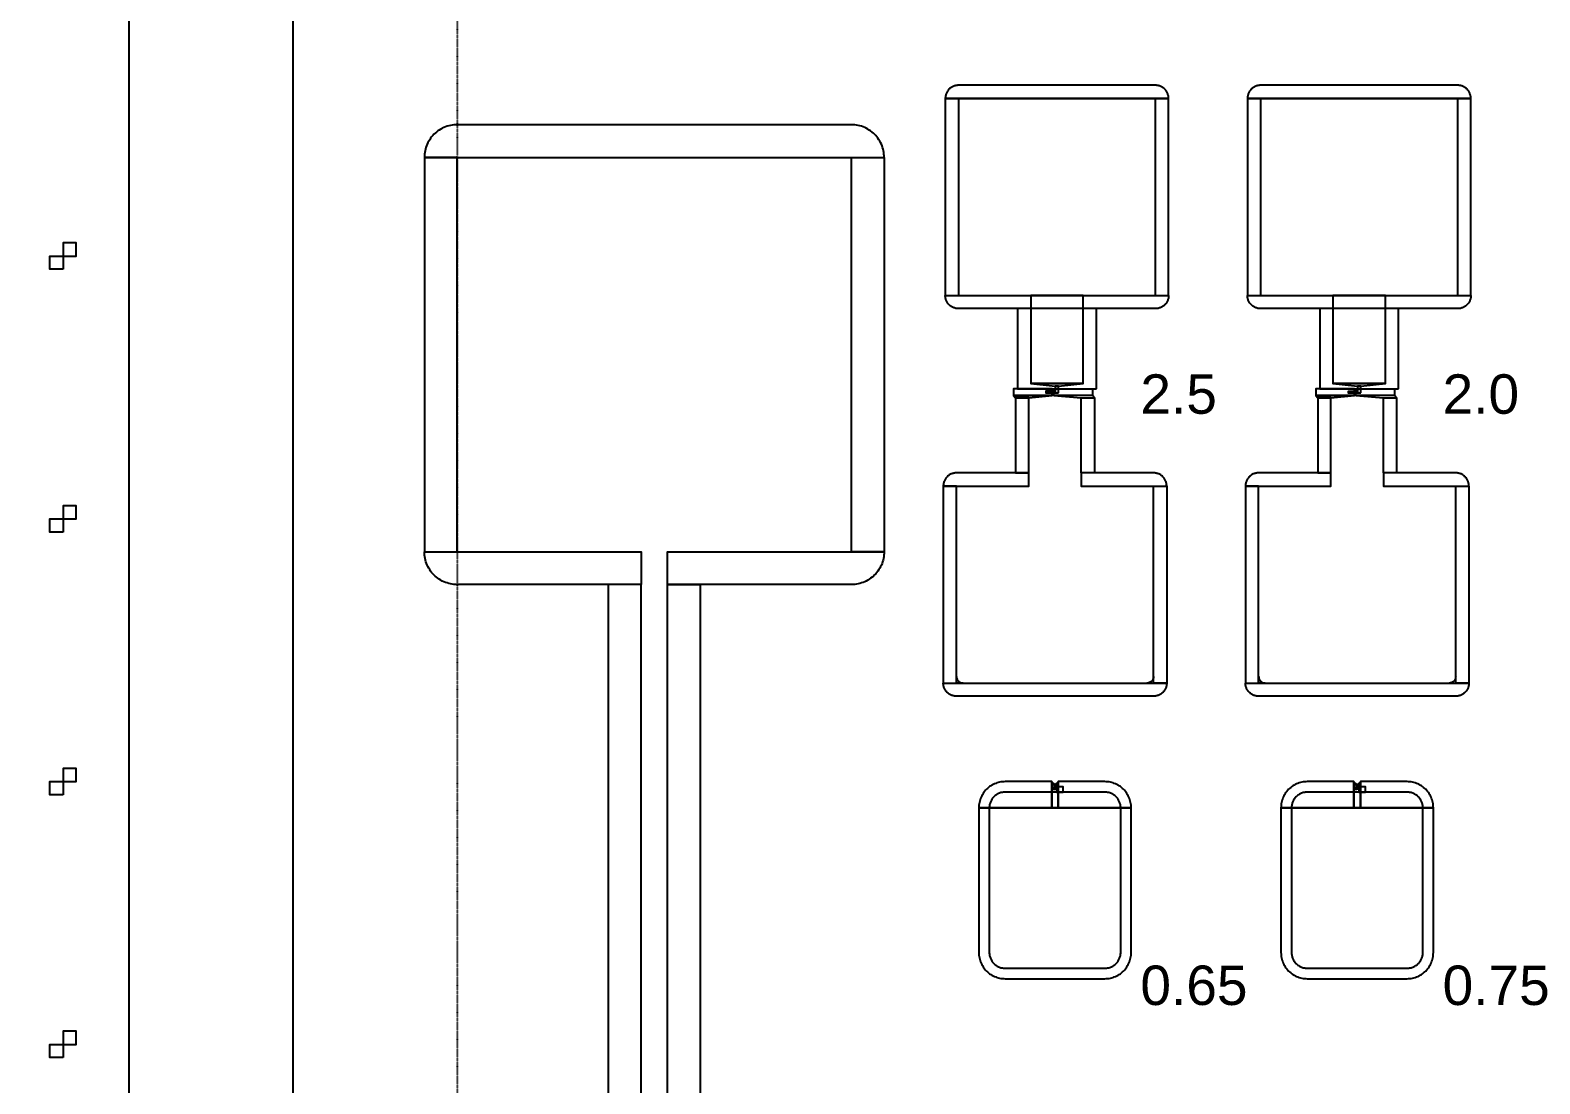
# Model space of a CAD drawing. Extents: x -50000 to 50000, y -50000 to 50000.
# Drawn here: x -36050 to -33752, y -18060 to -16456 of the extents above; entities that cross this region are included whole.
import ezdxf

# ---------------------------------------------------------------- set-up
doc = ezdxf.new("R2010")
doc.units = 0
doc.linetypes.add('DOT', pattern=[0.2, 0, -0.2])
doc.layers.get('0').update_dxf_attribs({"linetype": 'CONTINUOUS'})
for name, color, linetype in [('BASEMETAL', 4, 'CONTINUOUS'), ('FRAME', 8, 'CONTINUOUS'), ('MARKERS', 2, 'CONTINUOUS'), ('SECONDLAYER', 6, 'CONTINUOUS'), ('XOR', 1, 'CONTINUOUS')]:
    doc.layers.add(name, color=color, linetype=linetype)
doc.styles.get("Standard").update_dxf_attribs({"font": 'arial.ttf'})

# ---------------------------------------------------------------- blocks, each defined once
blk = doc.blocks.new('DICINGBORDER')
for points in [[(0, 4800), (20, 4800), (20, 4820), (0, 4820)], [(7200, 4780), (7180, 4780), (7180, 4800), (7200, 4800)], [(0, 4400), (20, 4400), (20, 4420), (0, 4420)], [(7200, 4380), (7180, 4380), (7180, 4400), (7200, 4400)], [(0, 4000), (20, 4000), (20, 4020), (0, 4020)], [(7200, 3980), (7180, 3980), (7180, 4000), (7200, 4000)], [(0, 3600), (20, 3600), (20, 3620), (0, 3620)], [(7200, 3580), (7180, 3580), (7180, 3600), (7200, 3600)]]:
    blk.add_lwpolyline(points, close=True)
blk = doc.blocks.new('CHIP_JARRAY')
for points in [[(1413, 4940), (1583, 4940), (1583, 4940), (1583, 4941), (1582.9, 4942.1), (1582.8, 4943.1), (1582.6, 4944.2), (1582.3, 4945.2), (1582, 4946.2), (1581.7, 4947.2), (1581.3, 4948.1), (1580.8, 4949.1), (1580.3, 4950), (1579.8, 4950.9), (1579.2, 4951.8), (1578.5, 4952.6), (1577.9, 4953.4), (1577.1, 4954.1), (1576.4, 4954.9), (1575.6, 4955.5), (1574.8, 4956.2), (1573.9, 4956.8), (1573, 4957.3), (1572.1, 4957.8), (1571.1, 4958.3), (1570.2, 4958.7), (1569.2, 4959), (1568.2, 4959.3), (1567.2, 4959.6), (1566.1, 4959.8), (1565.1, 4959.9), (1564, 4960), (1563, 4960), (1263, 4960), (1262, 4960), (1260.9, 4959.9), (1259.9, 4959.8), (1258.8, 4959.6), (1257.8, 4959.3), (1256.8, 4959), (1255.8, 4958.7), (1254.9, 4958.3), (1253.9, 4957.8), (1253, 4957.3), (1252.1, 4956.8), (1251.2, 4956.2), (1250.4, 4955.5), (1249.6, 4954.9), (1248.9, 4954.1), (1248.1, 4953.4), (1247.5, 4952.6), (1246.8, 4951.8), (1246.2, 4950.9), (1245.7, 4950), (1245.2, 4949.1), (1244.7, 4948.1), (1244.3, 4947.2), (1244, 4946.2), (1243.7, 4945.2), (1243.4, 4944.2), (1243.2, 4943.1), (1243.1, 4942.1), (1243, 4941), (1243, 4940), (1243, 4940)], [(1873, 4940), (2043, 4940), (2043, 4940), (2043, 4941), (2042.9, 4942.1), (2042.8, 4943.1), (2042.6, 4944.2), (2042.3, 4945.2), (2042, 4946.2), (2041.7, 4947.2), (2041.3, 4948.1), (2040.8, 4949.1), (2040.3, 4950), (2039.8, 4950.9), (2039.2, 4951.8), (2038.5, 4952.6), (2037.9, 4953.4), (2037.1, 4954.1), (2036.4, 4954.9), (2035.6, 4955.5), (2034.8, 4956.2), (2033.9, 4956.8), (2033, 4957.3), (2032.1, 4957.8), (2031.1, 4958.3), (2030.2, 4958.7), (2029.2, 4959), (2028.2, 4959.3), (2027.2, 4959.6), (2026.1, 4959.8), (2025.1, 4959.9), (2024, 4960), (2023, 4960), (1723, 4960), (1722, 4960), (1720.9, 4959.9), (1719.9, 4959.8), (1718.8, 4959.6), (1717.8, 4959.3), (1716.8, 4959), (1715.8, 4958.7), (1714.9, 4958.3), (1713.9, 4957.8), (1713, 4957.3), (1712.1, 4956.8), (1711.2, 4956.2), (1710.4, 4955.5), (1709.6, 4954.9), (1708.9, 4954.1), (1708.1, 4953.4), (1707.5, 4952.6), (1706.8, 4951.8), (1706.2, 4950.9), (1705.7, 4950), (1705.2, 4949.1), (1704.7, 4948.1), (1704.3, 4947.2), (1704, 4946.2), (1703.7, 4945.2), (1703.4, 4944.2), (1703.2, 4943.1), (1703.1, 4942.1), (1703, 4941), (1703, 4940), (1703, 4940)], [(1583, 4640), (1583, 4940), (1243, 4940), (1243, 4640)], [(2043, 4640), (2043, 4940), (1703, 4940), (1703, 4640)], [(800, 4850), (1150, 4850), (1150, 4850), (1149.9, 4852.6), (1149.7, 4855.2), (1149.4, 4857.8), (1148.9, 4860.4), (1148.3, 4862.9), (1147.6, 4865.5), (1146.7, 4867.9), (1145.7, 4870.3), (1144.6, 4872.7), (1143.3, 4875), (1141.9, 4877.2), (1140.5, 4879.4), (1138.9, 4881.5), (1137.2, 4883.5), (1135.4, 4885.4), (1133.5, 4887.2), (1131.5, 4888.9), (1129.4, 4890.5), (1127.2, 4891.9), (1125, 4893.3), (1122.7, 4894.6), (1120.3, 4895.7), (1117.9, 4896.7), (1115.5, 4897.6), (1112.9, 4898.3), (1110.4, 4898.9), (1107.8, 4899.4), (1105.2, 4899.7), (1102.6, 4899.9), (1100, 4900), (500, 4900), (497.4, 4899.9), (494.8, 4899.7), (492.2, 4899.4), (489.6, 4898.9), (487.1, 4898.3), (484.5, 4897.6), (482.1, 4896.7), (479.7, 4895.7), (477.3, 4894.6), (475, 4893.3), (472.8, 4891.9), (470.6, 4890.5), (468.5, 4888.9), (466.5, 4887.2), (464.6, 4885.4), (462.8, 4883.5), (461.1, 4881.5), (459.5, 4879.4), (458.1, 4877.2), (456.7, 4875), (455.4, 4872.7), (454.3, 4870.3), (453.3, 4867.9), (452.4, 4865.5), (451.7, 4862.9), (451.1, 4860.4), (450.6, 4857.8), (450.3, 4855.2), (450.1, 4852.6), (450, 4850), (450, 4850)], [(500, 4250), (500, 4850), (450, 4850), (450, 4250)], [(1100, 4250), (1100, 4850), (1150, 4850), (1150, 4250)], [(1413, 4640), (1583, 4640), (1583, 4640), (1583, 4639), (1582.9, 4637.9), (1582.8, 4636.9), (1582.6, 4635.8), (1582.3, 4634.8), (1582, 4633.8), (1581.7, 4632.8), (1581.3, 4631.9), (1580.8, 4630.9), (1580.3, 4630), (1579.8, 4629.1), (1579.2, 4628.2), (1578.5, 4627.4), (1577.9, 4626.6), (1577.1, 4625.9), (1576.4, 4625.1), (1575.6, 4624.5), (1574.8, 4623.8), (1573.9, 4623.2), (1573, 4622.7), (1572.1, 4622.2), (1571.1, 4621.7), (1570.2, 4621.3), (1569.2, 4621), (1568.2, 4620.7), (1567.2, 4620.4), (1566.1, 4620.2), (1565.1, 4620.1), (1564, 4620), (1563, 4620), (1263, 4620), (1262, 4620), (1260.9, 4620.1), (1259.9, 4620.2), (1258.8, 4620.4), (1257.8, 4620.7), (1256.8, 4621), (1255.8, 4621.3), (1254.9, 4621.7), (1253.9, 4622.2), (1253, 4622.7), (1252.1, 4623.2), (1251.2, 4623.8), (1250.4, 4624.5), (1249.6, 4625.1), (1248.9, 4625.9), (1248.1, 4626.6), (1247.5, 4627.4), (1246.8, 4628.2), (1246.2, 4629.1), (1245.7, 4630), (1245.2, 4630.9), (1244.7, 4631.9), (1244.3, 4632.8), (1244, 4633.8), (1243.7, 4634.8), (1243.4, 4635.8), (1243.2, 4636.9), (1243.1, 4637.9), (1243, 4639), (1243, 4640), (1243, 4640)], [(1473, 4498), (1473, 4620), (1353, 4620), (1353, 4498)], [(1873, 4640), (2043, 4640), (2043, 4640), (2043, 4639), (2042.9, 4637.9), (2042.8, 4636.9), (2042.6, 4635.8), (2042.3, 4634.8), (2042, 4633.8), (2041.7, 4632.8), (2041.3, 4631.9), (2040.8, 4630.9), (2040.3, 4630), (2039.8, 4629.1), (2039.2, 4628.2), (2038.5, 4627.4), (2037.9, 4626.6), (2037.1, 4625.9), (2036.4, 4625.1), (2035.6, 4624.5), (2034.8, 4623.8), (2033.9, 4623.2), (2033, 4622.7), (2032.1, 4622.2), (2031.1, 4621.7), (2030.2, 4621.3), (2029.2, 4621), (2028.2, 4620.7), (2027.2, 4620.4), (2026.1, 4620.2), (2025.1, 4620.1), (2024, 4620), (2023, 4620), (1723, 4620), (1722, 4620), (1720.9, 4620.1), (1719.9, 4620.2), (1718.8, 4620.4), (1717.8, 4620.7), (1716.8, 4621), (1715.8, 4621.3), (1714.9, 4621.7), (1713.9, 4622.2), (1713, 4622.7), (1712.1, 4623.2), (1711.2, 4623.8), (1710.4, 4624.5), (1709.6, 4625.1), (1708.9, 4625.9), (1708.1, 4626.6), (1707.5, 4627.4), (1706.8, 4628.2), (1706.2, 4629.1), (1705.7, 4630), (1705.2, 4630.9), (1704.7, 4631.9), (1704.3, 4632.8), (1704, 4633.8), (1703.7, 4634.8), (1703.4, 4635.8), (1703.2, 4636.9), (1703.1, 4637.9), (1703, 4639), (1703, 4640), (1703, 4640)], [(1933, 4498), (1933, 4620), (1813, 4620), (1813, 4498)], [(1405.8, 4488), (1405.8, 4498), (1347, 4498), (1347, 4488)], [(1370, 4484), (1405.8, 4488), (1347, 4488), (1350, 4484)], [(1370, 4370), (1370, 4484), (1350, 4484), (1350, 4370)], [(1408.2, 4488), (1408.2, 4498), (1467, 4498), (1467, 4488)], [(1470, 4484), (1467, 4488), (1408.2, 4488), (1450, 4484)], [(1450, 4370), (1450, 4484), (1470, 4484), (1470, 4370)], [(1866, 4488), (1866, 4498), (1807, 4498), (1807, 4488)], [(1830, 4484), (1866, 4488), (1807, 4488), (1810, 4484)], [(1830, 4370), (1830, 4484), (1810, 4484), (1810, 4370)], [(1868, 4488), (1868, 4498), (1927, 4498), (1927, 4488)], [(1930, 4484), (1927, 4488), (1868, 4488), (1910, 4484)], [(1910, 4370), (1910, 4484), (1930, 4484), (1930, 4370)], [(1305, 4350), (1370, 4350), (1370, 4370), (1260, 4370), (1259, 4370), (1257.9, 4369.9), (1256.9, 4369.8), (1255.8, 4369.6), (1254.8, 4369.3), (1253.8, 4369), (1252.8, 4368.7), (1251.9, 4368.3), (1250.9, 4367.8), (1250, 4367.3), (1249.1, 4366.8), (1248.2, 4366.2), (1247.4, 4365.5), (1246.6, 4364.9), (1245.9, 4364.1), (1245.1, 4363.4), (1244.5, 4362.6), (1243.8, 4361.8), (1243.2, 4360.9), (1242.7, 4360), (1242.2, 4359.1), (1241.7, 4358.1), (1241.3, 4357.2), (1241, 4356.2), (1240.7, 4355.2), (1240.4, 4354.2), (1240.2, 4353.1), (1240.1, 4352.1), (1240, 4351), (1240, 4350), (1240, 4350)], [(1515, 4350), (1580, 4350), (1580, 4350), (1580, 4351), (1579.9, 4352.1), (1579.8, 4353.1), (1579.6, 4354.2), (1579.3, 4355.2), (1579, 4356.2), (1578.7, 4357.2), (1578.3, 4358.1), (1577.8, 4359.1), (1577.3, 4360), (1576.8, 4360.9), (1576.2, 4361.8), (1575.5, 4362.6), (1574.9, 4363.4), (1574.1, 4364.1), (1573.4, 4364.9), (1572.6, 4365.5), (1571.8, 4366.2), (1570.9, 4366.8), (1570, 4367.3), (1569.1, 4367.8), (1568.1, 4368.3), (1567.2, 4368.7), (1566.2, 4369), (1565.2, 4369.3), (1564.2, 4369.6), (1563.1, 4369.8), (1562.1, 4369.9), (1561, 4370), (1560, 4370), (1450, 4370), (1450, 4350)], [(1765, 4350), (1830, 4350), (1830, 4370), (1720, 4370), (1719, 4370), (1717.9, 4369.9), (1716.9, 4369.8), (1715.8, 4369.6), (1714.8, 4369.3), (1713.8, 4369), (1712.8, 4368.7), (1711.9, 4368.3), (1710.9, 4367.8), (1710, 4367.3), (1709.1, 4366.8), (1708.2, 4366.2), (1707.4, 4365.5), (1706.6, 4364.9), (1705.9, 4364.1), (1705.1, 4363.4), (1704.5, 4362.6), (1703.8, 4361.8), (1703.2, 4360.9), (1702.7, 4360), (1702.2, 4359.1), (1701.7, 4358.1), (1701.3, 4357.2), (1701, 4356.2), (1700.7, 4355.2), (1700.4, 4354.2), (1700.2, 4353.1), (1700.1, 4352.1), (1700, 4351), (1700, 4350), (1700, 4350)], [(1975, 4350), (2040, 4350), (2040, 4350), (2040, 4351), (2039.9, 4352.1), (2039.8, 4353.1), (2039.6, 4354.2), (2039.3, 4355.2), (2039, 4356.2), (2038.7, 4357.2), (2038.3, 4358.1), (2037.8, 4359.1), (2037.3, 4360), (2036.8, 4360.9), (2036.2, 4361.8), (2035.5, 4362.6), (2034.9, 4363.4), (2034.1, 4364.1), (2033.4, 4364.9), (2032.6, 4365.5), (2031.8, 4366.2), (2030.9, 4366.8), (2030, 4367.3), (2029.1, 4367.8), (2028.1, 4368.3), (2027.2, 4368.7), (2026.2, 4369), (2025.2, 4369.3), (2024.2, 4369.6), (2023.1, 4369.8), (2022.1, 4369.9), (2021, 4370), (2020, 4370), (1910, 4370), (1910, 4350)], [(1260, 4050), (1260, 4350), (1240, 4350), (1240, 4050)], [(1560, 4050), (1560, 4350), (1580, 4350), (1580, 4050)], [(1720, 4050), (1720, 4350), (1700, 4350), (1700, 4050)], [(2020, 4050), (2020, 4350), (2040, 4350), (2040, 4050)], [(615, 4250), (780, 4250), (780, 4200), (500, 4200), (497.4, 4200.1), (494.8, 4200.3), (492.2, 4200.6), (489.6, 4201.1), (487.1, 4201.7), (484.5, 4202.4), (482.1, 4203.3), (479.7, 4204.3), (477.3, 4205.4), (475, 4206.7), (472.8, 4208.1), (470.6, 4209.5), (468.5, 4211.1), (466.5, 4212.8), (464.6, 4214.6), (462.8, 4216.5), (461.1, 4218.5), (459.5, 4220.6), (458.1, 4222.8), (456.7, 4225), (455.4, 4227.3), (454.3, 4229.7), (453.3, 4232.1), (452.4, 4234.5), (451.7, 4237.1), (451.1, 4239.6), (450.6, 4242.2), (450.3, 4244.8), (450.1, 4247.4), (450, 4250), (450, 4250)], [(985, 4250), (1150, 4250), (1150, 4250), (1149.9, 4247.4), (1149.7, 4244.8), (1149.4, 4242.2), (1148.9, 4239.6), (1148.3, 4237.1), (1147.6, 4234.5), (1146.7, 4232.1), (1145.7, 4229.7), (1144.6, 4227.3), (1143.3, 4225), (1141.9, 4222.8), (1140.5, 4220.6), (1138.9, 4218.5), (1137.2, 4216.5), (1135.4, 4214.6), (1133.5, 4212.8), (1131.5, 4211.1), (1129.4, 4209.5), (1127.2, 4208.1), (1125, 4206.7), (1122.7, 4205.4), (1120.3, 4204.3), (1117.9, 4203.3), (1115.5, 4202.4), (1112.9, 4201.7), (1110.4, 4201.1), (1107.8, 4200.6), (1105.2, 4200.3), (1102.6, 4200.1), (1100, 4200), (820, 4200), (820, 4250)], [(780, 2800), (780, 4200), (730, 4200), (730, 2800)], [(820, 2800), (820, 4200), (870, 4200), (870, 2800)], [(1410, 4050), (1580, 4050), (1580, 4050), (1580, 4049), (1579.9, 4047.9), (1579.8, 4046.9), (1579.6, 4045.8), (1579.3, 4044.8), (1579, 4043.8), (1578.7, 4042.8), (1578.3, 4041.9), (1577.8, 4040.9), (1577.3, 4040), (1576.8, 4039.1), (1576.2, 4038.2), (1575.5, 4037.4), (1574.9, 4036.6), (1574.1, 4035.9), (1573.4, 4035.1), (1572.6, 4034.5), (1571.8, 4033.8), (1570.9, 4033.2), (1570, 4032.7), (1569.1, 4032.2), (1568.1, 4031.7), (1567.2, 4031.3), (1566.2, 4031), (1565.2, 4030.7), (1564.2, 4030.4), (1563.1, 4030.2), (1562.1, 4030.1), (1561, 4030), (1560, 4030), (1260, 4030), (1259, 4030), (1257.9, 4030.1), (1256.9, 4030.2), (1255.8, 4030.4), (1254.8, 4030.7), (1253.8, 4031), (1252.8, 4031.3), (1251.9, 4031.7), (1250.9, 4032.2), (1250, 4032.7), (1249.1, 4033.2), (1248.2, 4033.8), (1247.4, 4034.5), (1246.6, 4035.1), (1245.9, 4035.9), (1245.1, 4036.6), (1244.5, 4037.4), (1243.8, 4038.2), (1243.2, 4039.1), (1242.7, 4040), (1242.2, 4040.9), (1241.7, 4041.9), (1241.3, 4042.8), (1241, 4043.8), (1240.7, 4044.8), (1240.4, 4045.8), (1240.2, 4046.9), (1240.1, 4047.9), (1240, 4049), (1240, 4050), (1240, 4050)], [(1260, 4050), (1260, 4060), (1260.1, 4059), (1260.2, 4057.9), (1260.5, 4056.9), (1260.9, 4055.9), (1261.3, 4055), (1261.9, 4054.1), (1262.6, 4053.3), (1263.3, 4052.6), (1264.1, 4051.9), (1265, 4051.3), (1265.9, 4050.9), (1266.9, 4050.5), (1267.9, 4050.2), (1269, 4050.1), (1270, 4050)], [(1560, 4050), (1560, 4060), (1559.9, 4059), (1559.8, 4057.9), (1559.5, 4056.9), (1559.1, 4055.9), (1558.7, 4055), (1558.1, 4054.1), (1557.4, 4053.3), (1556.7, 4052.6), (1555.9, 4051.9), (1555, 4051.3), (1554.1, 4050.9), (1553.1, 4050.5), (1552.1, 4050.2), (1551, 4050.1), (1550, 4050)], [(1870, 4050), (2040, 4050), (2040, 4050), (2040, 4049), (2039.9, 4047.9), (2039.8, 4046.9), (2039.6, 4045.8), (2039.3, 4044.8), (2039, 4043.8), (2038.7, 4042.8), (2038.3, 4041.9), (2037.8, 4040.9), (2037.3, 4040), (2036.8, 4039.1), (2036.2, 4038.2), (2035.5, 4037.4), (2034.9, 4036.6), (2034.1, 4035.9), (2033.4, 4035.1), (2032.6, 4034.5), (2031.8, 4033.8), (2030.9, 4033.2), (2030, 4032.7), (2029.1, 4032.2), (2028.1, 4031.7), (2027.2, 4031.3), (2026.2, 4031), (2025.2, 4030.7), (2024.2, 4030.4), (2023.1, 4030.2), (2022.1, 4030.1), (2021, 4030), (2020, 4030), (1720, 4030), (1719, 4030), (1717.9, 4030.1), (1716.9, 4030.2), (1715.8, 4030.4), (1714.8, 4030.7), (1713.8, 4031), (1712.8, 4031.3), (1711.9, 4031.7), (1710.9, 4032.2), (1710, 4032.7), (1709.1, 4033.2), (1708.2, 4033.8), (1707.4, 4034.5), (1706.6, 4035.1), (1705.9, 4035.9), (1705.1, 4036.6), (1704.5, 4037.4), (1703.8, 4038.2), (1703.2, 4039.1), (1702.7, 4040), (1702.2, 4040.9), (1701.7, 4041.9), (1701.3, 4042.8), (1701, 4043.8), (1700.7, 4044.8), (1700.4, 4045.8), (1700.2, 4046.9), (1700.1, 4047.9), (1700, 4049), (1700, 4050), (1700, 4050)], [(1720, 4050), (1720, 4060), (1720.1, 4059), (1720.2, 4057.9), (1720.5, 4056.9), (1720.9, 4055.9), (1721.3, 4055), (1721.9, 4054.1), (1722.6, 4053.3), (1723.3, 4052.6), (1724.1, 4051.9), (1725, 4051.3), (1725.9, 4050.9), (1726.9, 4050.5), (1727.9, 4050.2), (1729, 4050.1), (1730, 4050)], [(2020, 4050), (2020, 4060), (2019.9, 4059), (2019.8, 4057.9), (2019.5, 4056.9), (2019.1, 4055.9), (2018.7, 4055), (2018.1, 4054.1), (2017.4, 4053.3), (2016.7, 4052.6), (2015.9, 4051.9), (2015, 4051.3), (2014.1, 4050.9), (2013.1, 4050.5), (2012.1, 4050.2), (2011, 4050.1), (2010, 4050)], [(1349.5, 3860), (1405, 3860), (1405, 3900), (1334, 3900), (1331.9, 3899.9), (1329.8, 3899.8), (1327.7, 3899.5), (1325.7, 3899.1), (1323.6, 3898.6), (1321.6, 3898), (1319.7, 3897.3), (1317.7, 3896.5), (1315.8, 3895.6), (1314, 3894.6), (1312.2, 3893.5), (1310.5, 3892.4), (1308.8, 3891.1), (1307.2, 3889.7), (1305.7, 3888.3), (1304.3, 3886.8), (1302.9, 3885.2), (1301.6, 3883.5), (1300.5, 3881.8), (1299.4, 3880), (1298.4, 3878.2), (1297.5, 3876.3), (1296.7, 3874.3), (1296, 3872.4), (1295.4, 3870.4), (1294.9, 3868.3), (1294.5, 3866.3), (1294.2, 3864.2), (1294.1, 3862.1), (1294, 3860), (1294, 3860)], [(1409.7, 3895.5), (1405, 3899.5), (1405, 3899.5), (1405, 3895.5)], [(1409.7, 3888.5), (1409.7, 3895.5), (1405, 3895.5), (1405, 3888.5)], [(1415, 3860), (1415, 3888.5), (1405, 3888.5), (1405, 3860)], [(1415, 3895.5), (1415, 3899.5), (1415, 3899.5), (1410.3, 3895.5)], [(1410.3, 3888.5), (1410.3, 3895.5), (1415, 3895.5), (1415, 3888.5)], [(1470.5, 3860), (1526, 3860), (1526, 3860), (1525.9, 3862.1), (1525.8, 3864.2), (1525.5, 3866.3), (1525.1, 3868.3), (1524.6, 3870.4), (1524, 3872.4), (1523.3, 3874.3), (1522.5, 3876.3), (1521.6, 3878.2), (1520.6, 3880), (1519.5, 3881.8), (1518.4, 3883.5), (1517.1, 3885.2), (1515.7, 3886.8), (1514.3, 3888.3), (1512.8, 3889.7), (1511.2, 3891.1), (1509.5, 3892.4), (1507.8, 3893.5), (1506, 3894.6), (1504.2, 3895.6), (1502.3, 3896.5), (1500.3, 3897.3), (1498.4, 3898), (1496.4, 3898.6), (1494.3, 3899.1), (1492.3, 3899.5), (1490.2, 3899.8), (1488.1, 3899.9), (1486, 3900), (1415, 3900), (1415, 3860)], [(1809.5, 3860), (1865, 3860), (1865, 3900), (1794, 3900), (1791.9, 3899.9), (1789.8, 3899.8), (1787.7, 3899.5), (1785.7, 3899.1), (1783.6, 3898.6), (1781.6, 3898), (1779.7, 3897.3), (1777.7, 3896.5), (1775.8, 3895.6), (1774, 3894.6), (1772.2, 3893.5), (1770.5, 3892.4), (1768.8, 3891.1), (1767.2, 3889.7), (1765.7, 3888.3), (1764.3, 3886.8), (1762.9, 3885.2), (1761.6, 3883.5), (1760.5, 3881.8), (1759.4, 3880), (1758.4, 3878.2), (1757.5, 3876.3), (1756.7, 3874.3), (1756, 3872.4), (1755.4, 3870.4), (1754.9, 3868.3), (1754.5, 3866.3), (1754.2, 3864.2), (1754.1, 3862.1), (1754, 3860), (1754, 3860)], [(1869.6, 3895.5), (1865, 3899.5), (1865, 3899.5), (1865, 3895.5)], [(1869.6, 3888.5), (1869.6, 3895.5), (1865, 3895.5), (1865, 3888.5)], [(1875, 3860), (1875, 3888.5), (1865, 3888.5), (1865, 3860)], [(1875, 3895.5), (1875, 3899.5), (1875, 3899.5), (1870.4, 3895.5)], [(1870.4, 3888.5), (1870.4, 3895.5), (1875, 3895.5), (1875, 3888.5)], [(1930.5, 3860), (1986, 3860), (1986, 3860), (1985.9, 3862.1), (1985.8, 3864.2), (1985.5, 3866.3), (1985.1, 3868.3), (1984.6, 3870.4), (1984, 3872.4), (1983.3, 3874.3), (1982.5, 3876.3), (1981.6, 3878.2), (1980.6, 3880), (1979.5, 3881.8), (1978.4, 3883.5), (1977.1, 3885.2), (1975.7, 3886.8), (1974.3, 3888.3), (1972.8, 3889.7), (1971.2, 3891.1), (1969.5, 3892.4), (1967.8, 3893.5), (1966, 3894.6), (1964.2, 3895.6), (1962.3, 3896.5), (1960.3, 3897.3), (1958.4, 3898), (1956.4, 3898.6), (1954.3, 3899.1), (1952.3, 3899.5), (1950.2, 3899.8), (1948.1, 3899.9), (1946, 3900), (1875, 3900), (1875, 3860)], [(1410, 3600), (1486, 3600), (1488.1, 3600.1), (1490.2, 3600.2), (1492.3, 3600.5), (1494.3, 3600.9), (1496.4, 3601.4), (1498.4, 3602), (1500.3, 3602.7), (1502.3, 3603.5), (1504.2, 3604.4), (1506, 3605.4), (1507.8, 3606.5), (1509.5, 3607.6), (1511.2, 3608.9), (1512.8, 3610.3), (1514.3, 3611.7), (1515.7, 3613.2), (1517.1, 3614.8), (1518.4, 3616.5), (1519.5, 3618.2), (1520.6, 3620), (1521.6, 3621.8), (1522.5, 3623.7), (1523.3, 3625.7), (1524, 3627.6), (1524.6, 3629.6), (1525.1, 3631.7), (1525.5, 3633.7), (1525.8, 3635.8), (1525.9, 3637.9), (1526, 3640), (1526, 3860), (1294, 3860), (1294, 3640), (1294.1, 3637.9), (1294.2, 3635.8), (1294.5, 3633.7), (1294.9, 3631.7), (1295.4, 3629.6), (1296, 3627.6), (1296.7, 3625.7), (1297.5, 3623.7), (1298.4, 3621.8), (1299.4, 3620), (1300.5, 3618.2), (1301.6, 3616.5), (1302.9, 3614.8), (1304.3, 3613.2), (1305.7, 3611.7), (1307.2, 3610.3), (1308.8, 3608.9), (1310.5, 3607.6), (1312.2, 3606.5), (1314, 3605.4), (1315.8, 3604.4), (1317.7, 3603.5), (1319.7, 3602.7), (1321.6, 3602), (1323.6, 3601.4), (1325.7, 3600.9), (1327.7, 3600.5), (1329.8, 3600.2), (1331.9, 3600.1), (1334, 3600)], [(1870, 3600), (1946, 3600), (1948.1, 3600.1), (1950.2, 3600.2), (1952.3, 3600.5), (1954.3, 3600.9), (1956.4, 3601.4), (1958.4, 3602), (1960.3, 3602.7), (1962.3, 3603.5), (1964.2, 3604.4), (1966, 3605.4), (1967.8, 3606.5), (1969.5, 3607.6), (1971.2, 3608.9), (1972.8, 3610.3), (1974.3, 3611.7), (1975.7, 3613.2), (1977.1, 3614.8), (1978.4, 3616.5), (1979.5, 3618.2), (1980.6, 3620), (1981.6, 3621.8), (1982.5, 3623.7), (1983.3, 3625.7), (1984, 3627.6), (1984.6, 3629.6), (1985.1, 3631.7), (1985.5, 3633.7), (1985.8, 3635.8), (1985.9, 3637.9), (1986, 3640), (1986, 3860), (1754, 3860), (1754, 3640), (1754.1, 3637.9), (1754.2, 3635.8), (1754.5, 3633.7), (1754.9, 3631.7), (1755.4, 3629.6), (1756, 3627.6), (1756.7, 3625.7), (1757.5, 3623.7), (1758.4, 3621.8), (1759.4, 3620), (1760.5, 3618.2), (1761.6, 3616.5), (1762.9, 3614.8), (1764.3, 3613.2), (1765.7, 3611.7), (1767.2, 3610.3), (1768.8, 3608.9), (1770.5, 3607.6), (1772.2, 3606.5), (1774, 3605.4), (1775.8, 3604.4), (1777.7, 3603.5), (1779.7, 3602.7), (1781.6, 3602), (1783.6, 3601.4), (1785.7, 3600.9), (1787.7, 3600.5), (1789.8, 3600.2), (1791.9, 3600.1), (1794, 3600)]]:
    blk.add_lwpolyline(points, close=True)
at = {"layer": 'FRAME'}
blk.add_lwpolyline([(0, 0), (7000, 0), (7000, 7000), (0, 7000)], close=True, dxfattribs=at)
at = {"layer": 'FRAME', "linetype": 'DOT'}
blk.add_lwpolyline([(500, 500), (6500, 500), (6500, 6500), (500, 6500)], close=True, dxfattribs=at)
at = {"layer": 'SECONDLAYER'}
for points in [[(1563, 4640), (1563, 4940), (1263, 4940), (1263, 4640)], [(2023, 4640), (2023, 4940), (1723, 4940), (1723, 4640)], [(1453, 4506), (1453, 4640), (1373, 4640), (1373, 4506)], [(1913, 4506), (1913, 4640), (1833, 4640), (1833, 4506)], [(1415.5, 4502), (1453, 4506), (1373, 4506), (1410.5, 4502)], [(1875.5, 4502), (1913, 4506), (1833, 4506), (1870.5, 4502)], [(1405.8, 4492), (1405.8, 4494.5), (1396, 4494.5), (1396, 4492)], [(1408.2, 4492), (1408.2, 4494.5), (1405.8, 4494.5), (1405.8, 4492)], [(1410.5, 4492), (1410.5, 4494.5), (1408.2, 4494.5), (1408.2, 4492)], [(1415.5, 4492), (1415.5, 4502), (1410.5, 4502), (1410.5, 4492)], [(1866, 4492), (1866, 4494), (1856.5, 4494), (1856.5, 4492)], [(1868, 4492), (1868, 4494), (1866, 4494), (1866, 4492)], [(1870.5, 4492), (1870.5, 4494), (1868, 4494), (1868, 4492)], [(1875.5, 4492), (1875.5, 4502), (1870.5, 4502), (1870.5, 4492)], [(1410, 3884), (1334, 3884), (1332.7, 3884), (1331.5, 3883.9), (1330.2, 3883.7), (1329, 3883.5), (1327.8, 3883.2), (1326.6, 3882.8), (1325.4, 3882.4), (1324.2, 3881.9), (1323.1, 3881.4), (1322, 3880.8), (1320.9, 3880.1), (1319.9, 3879.4), (1318.9, 3878.7), (1317.9, 3877.8), (1317, 3877), (1316.2, 3876.1), (1315.3, 3875.1), (1314.6, 3874.1), (1313.9, 3873.1), (1313.2, 3872), (1312.6, 3870.9), (1312.1, 3869.8), (1311.6, 3868.6), (1311.2, 3867.4), (1310.8, 3866.2), (1310.5, 3865), (1310.3, 3863.8), (1310.1, 3862.5), (1310, 3861.3), (1310, 3860), (1310, 3640), (1310, 3638.7), (1310.1, 3637.5), (1310.3, 3636.2), (1310.5, 3635), (1310.8, 3633.8), (1311.2, 3632.6), (1311.6, 3631.4), (1312.1, 3630.2), (1312.6, 3629.1), (1313.2, 3628), (1313.9, 3626.9), (1314.6, 3625.9), (1315.3, 3624.9), (1316.2, 3623.9), (1317, 3623), (1317.9, 3622.2), (1318.9, 3621.3), (1319.9, 3620.6), (1320.9, 3619.9), (1322, 3619.2), (1323.1, 3618.6), (1324.2, 3618.1), (1325.4, 3617.6), (1326.6, 3617.2), (1327.8, 3616.8), (1329, 3616.5), (1330.2, 3616.3), (1331.5, 3616.1), (1332.7, 3616), (1334, 3616), (1486, 3616), (1487.3, 3616), (1488.5, 3616.1), (1489.8, 3616.3), (1491, 3616.5), (1492.2, 3616.8), (1493.4, 3617.2), (1494.6, 3617.6), (1495.8, 3618.1), (1496.9, 3618.6), (1498, 3619.2), (1499.1, 3619.9), (1500.1, 3620.6), (1501.1, 3621.3), (1502.1, 3622.2), (1503, 3623), (1503.8, 3623.9), (1504.7, 3624.9), (1505.4, 3625.9), (1506.1, 3626.9), (1506.8, 3628), (1507.4, 3629.1), (1507.9, 3630.2), (1508.4, 3631.4), (1508.8, 3632.6), (1509.2, 3633.8), (1509.5, 3635), (1509.7, 3636.2), (1509.9, 3637.5), (1510, 3638.7), (1510, 3640), (1510, 3860), (1510, 3861.3), (1509.9, 3862.5), (1509.7, 3863.8), (1509.5, 3865), (1509.2, 3866.2), (1508.8, 3867.4), (1508.4, 3868.6), (1507.9, 3869.8), (1507.4, 3870.9), (1506.8, 3872), (1506.1, 3873.1), (1505.4, 3874.1), (1504.7, 3875.1), (1503.8, 3876.1), (1503, 3877), (1502.1, 3877.8), (1501.1, 3878.7), (1500.1, 3879.4), (1499.1, 3880.1), (1498, 3880.8), (1496.9, 3881.4), (1495.8, 3881.9), (1494.6, 3882.4), (1493.4, 3882.8), (1492.2, 3883.2), (1491, 3883.5), (1489.8, 3883.7), (1488.5, 3883.9), (1487.3, 3884), (1486, 3884)], [(1407.5, 3892.3), (1407.5, 3891.7), (1409.7, 3891.7), (1409.7, 3892.3)], [(1409.7, 3892.3), (1409.7, 3891.7), (1410.3, 3891.7), (1410.3, 3892.3)], [(1410.3, 3892.3), (1410.3, 3891.7), (1412.5, 3891.7), (1412.5, 3892.3)], [(1412.5, 3892.3), (1412.5, 3884), (1422.5, 3884), (1422.5, 3892.3)], [(1870, 3884), (1794, 3884), (1792.7, 3884), (1791.5, 3883.9), (1790.2, 3883.7), (1789, 3883.5), (1787.8, 3883.2), (1786.6, 3882.8), (1785.4, 3882.4), (1784.2, 3881.9), (1783.1, 3881.4), (1782, 3880.8), (1780.9, 3880.1), (1779.9, 3879.4), (1778.9, 3878.7), (1777.9, 3877.8), (1777, 3877), (1776.2, 3876.1), (1775.3, 3875.1), (1774.6, 3874.1), (1773.9, 3873.1), (1773.2, 3872), (1772.6, 3870.9), (1772.1, 3869.8), (1771.6, 3868.6), (1771.2, 3867.4), (1770.8, 3866.2), (1770.5, 3865), (1770.3, 3863.8), (1770.1, 3862.5), (1770, 3861.3), (1770, 3860), (1770, 3640), (1770, 3638.7), (1770.1, 3637.5), (1770.3, 3636.2), (1770.5, 3635), (1770.8, 3633.8), (1771.2, 3632.6), (1771.6, 3631.4), (1772.1, 3630.2), (1772.6, 3629.1), (1773.2, 3628), (1773.9, 3626.9), (1774.6, 3625.9), (1775.3, 3624.9), (1776.2, 3623.9), (1777, 3623), (1777.9, 3622.2), (1778.9, 3621.3), (1779.9, 3620.6), (1780.9, 3619.9), (1782, 3619.2), (1783.1, 3618.6), (1784.2, 3618.1), (1785.4, 3617.6), (1786.6, 3617.2), (1787.8, 3616.8), (1789, 3616.5), (1790.2, 3616.3), (1791.5, 3616.1), (1792.7, 3616), (1794, 3616), (1946, 3616), (1947.3, 3616), (1948.5, 3616.1), (1949.8, 3616.3), (1951, 3616.5), (1952.2, 3616.8), (1953.4, 3617.2), (1954.6, 3617.6), (1955.8, 3618.1), (1956.9, 3618.6), (1958, 3619.2), (1959.1, 3619.9), (1960.1, 3620.6), (1961.1, 3621.3), (1962.1, 3622.2), (1963, 3623), (1963.8, 3623.9), (1964.7, 3624.9), (1965.4, 3625.9), (1966.1, 3626.9), (1966.8, 3628), (1967.4, 3629.1), (1967.9, 3630.2), (1968.4, 3631.4), (1968.8, 3632.6), (1969.2, 3633.8), (1969.5, 3635), (1969.7, 3636.2), (1969.9, 3637.5), (1970, 3638.7), (1970, 3640), (1970, 3860), (1970, 3861.3), (1969.9, 3862.5), (1969.7, 3863.8), (1969.5, 3865), (1969.2, 3866.2), (1968.8, 3867.4), (1968.4, 3868.6), (1967.9, 3869.8), (1967.4, 3870.9), (1966.8, 3872), (1966.1, 3873.1), (1965.4, 3874.1), (1964.7, 3875.1), (1963.8, 3876.1), (1963, 3877), (1962.1, 3877.8), (1961.1, 3878.7), (1960.1, 3879.4), (1959.1, 3880.1), (1958, 3880.8), (1956.9, 3881.4), (1955.8, 3881.9), (1954.6, 3882.4), (1953.4, 3882.8), (1952.2, 3883.2), (1951, 3883.5), (1949.8, 3883.7), (1948.5, 3883.9), (1947.3, 3884), (1946, 3884)], [(1867.5, 3892.3), (1867.5, 3891.7), (1869.6, 3891.7), (1869.6, 3892.3)], [(1869.6, 3892.3), (1869.6, 3891.7), (1870.4, 3891.7), (1870.4, 3892.3)], [(1870.4, 3892.3), (1870.4, 3891.7), (1872.5, 3891.7), (1872.5, 3892.3)], [(1872.5, 3892.3), (1872.5, 3884), (1882.5, 3884), (1882.5, 3892.3)]]:
    blk.add_lwpolyline(points, close=True, dxfattribs=at)
at = {"layer": 'XOR'}
blk.add_lwpolyline([(250, 250), (6750, 250), (6750, 6750), (250, 6750)], close=True, dxfattribs=at)
at = {"layer": 'MARKERS'}
for s, p in [('2.5', (1540, 4460)), ('2.0', (2000, 4460)), ('0.65', (1540, 3560)), ('0.75', (2000, 3560))]:
    blk.add_text(s, height=60, dxfattribs=at).set_placement(p)

msp = doc.modelspace()

# ---------------------------------------------------------------- linework, layer by layer
at = {"layer": 'FRAME'}
for radius in [50000, 49500]:
    msp.add_circle((0, 0), radius, dxfattribs=at)

# ---------------------------------------------------------------- block references
at = {"layer": 'BASEMETAL'}
msp.add_blockref('CHIP_JARRAY', (-35900, -21500), dxfattribs=at)
at = {"layer": 'XOR'}
for p in [(-43200, -21600), (-36000, -21600)]:
    msp.add_blockref('DICINGBORDER', p, dxfattribs=at)

doc.saveas('drawing.dxf')
